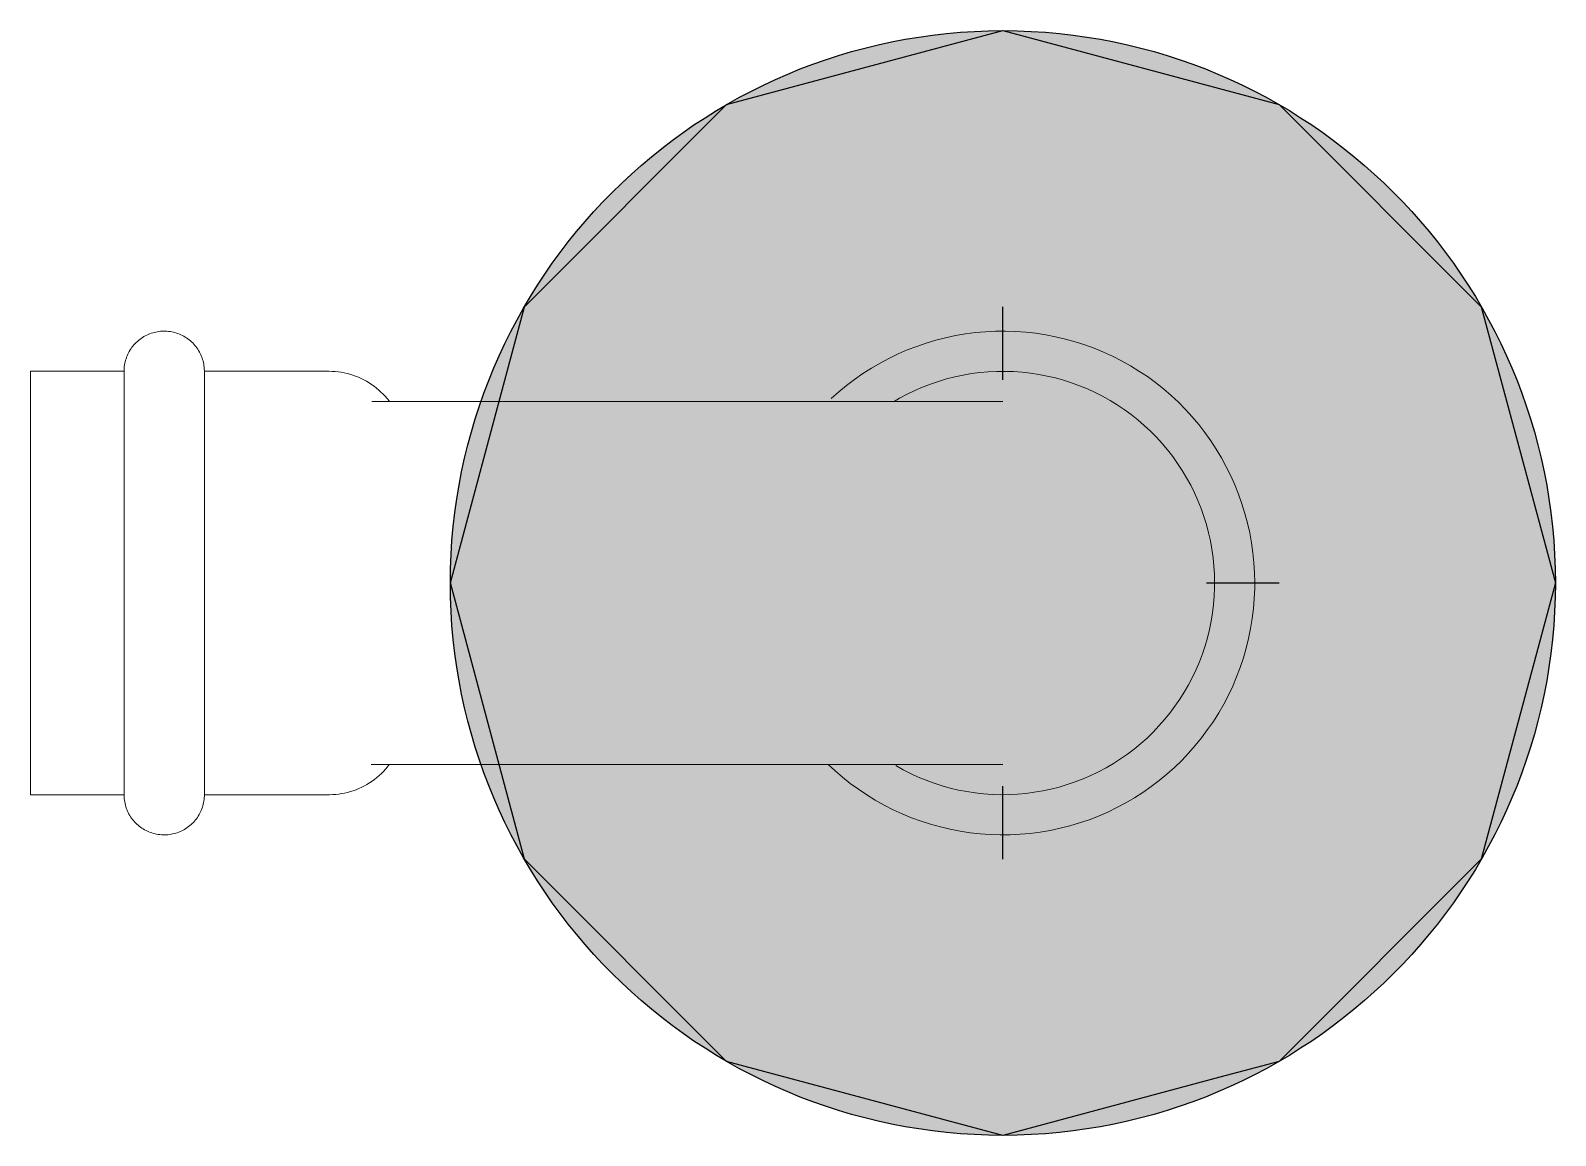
# Model space of a CAD drawing. Header units: inches. Extents: x -3327 to -1, y 8 to 1328.
# Drawn here: x -1739.9 to -1734.37, y 142.36 to 146.37 of the extents above; entities that cross this region are included whole.
import ezdxf

# ---------------------------------------------------------------- set-up
doc = ezdxf.new("R2010")
doc.units = ezdxf.units.IN
doc.header["$MEASUREMENT"] = 0
doc.layers.add('P-PIPE', color=3, linetype='Continuous', lineweight=9)
doc.layers.add('X - REF - FP', color=7, linetype='Continuous', true_color=0xb90000)

# ---------------------------------------------------------------- blocks, each defined once
blk = doc.blocks.new('Victaulic-VicPress316-Elbow 90-45deg Style P568_P571 - Standard-1244383-SECOND LEVEL')
at = {"layer": 'P-PIPE'}
for p, q in [((-2530.6095, 456.4015), (-2531.061, 456.4015)), ((-2530.6095, 456.4015), (-2530.6095, 455.635)), ((-2529.98, 456.4015), (-2530.3185, 456.4015)), ((-2530.3185, 456.4015), (-2530.3185, 455.635)), ((-2529.98, 455.635), (-2529.98, 456.4015)), ((-2531.213, 456.2925), (-2532.107, 456.2925)), ((-2530.6095, 455.635), (-2530.6095, 454.8685)), ((-2530.3185, 455.635), (-2530.3185, 454.8685)), ((-2529.98, 454.8685), (-2529.98, 455.635)), ((-2532.107, 454.9775), (-2531.2157, 454.9775)), ((-2531.061, 454.8685), (-2530.6095, 454.8685)), ((-2530.3185, 454.8685), (-2529.98, 454.8685))]:
    blk.add_line(p, q, dxfattribs=at)
at = {"layer": 'P-PIPE', "flags": 128}
for points in [[(-2532.8681, 456.2925), (-2532.8913, 456.3141), (-2532.9189, 456.3379), (-2532.9475, 456.3606), (-2532.9769, 456.3821), (-2533.0072, 456.4025), (-2533.0383, 456.4215), (-2533.0701, 456.4394), (-2533.1027, 456.4559), (-2533.1358, 456.4712), (-2533.1695, 456.485), (-2533.2038, 456.4976), (-2533.2385, 456.5087), (-2533.2737, 456.5185), (-2533.3092, 456.5268), (-2533.345, 456.5338), (-2533.3811, 456.5392), (-2533.4173, 456.5433), (-2533.4537, 456.5459), (-2533.4902, 456.547), (-2533.5266, 456.5466), (-2533.5631, 456.5448), (-2533.5994, 456.5416), (-2533.6356, 456.5369), (-2533.6715, 456.5308), (-2533.7072, 456.5232), (-2533.7426, 456.5142), (-2533.7775, 456.5038), (-2533.812, 456.492), (-2533.8461, 456.4788), (-2533.8795, 456.4643), (-2533.9124, 456.4485), (-2533.9446, 456.4313), (-2533.9761, 456.4129), (-2534.0068, 456.3933), (-2534.0367, 456.3724), (-2534.0658, 456.3503), (-2534.0939, 456.3271), (-2534.1211, 456.3028), (-2534.1473, 456.2775), (-2534.1725, 456.2511), (-2534.1966, 456.2237), (-2534.2196, 456.1953), (-2534.2414, 456.1661), (-2534.2621, 456.136), (-2534.2815, 456.1052), (-2534.2997, 456.0735), (-2534.3166, 456.0412), (-2534.3321, 456.0082), (-2534.3464, 455.9747), (-2534.3593, 455.9405), (-2534.3708, 455.9059), (-2534.381, 455.8709), (-2534.3897, 455.8355), (-2534.397, 455.7997), (-2534.4029, 455.7637), (-2534.4073, 455.7275), (-2534.4103, 455.6912), (-2534.4118, 455.6547), (-2534.412, 455.635)], [(-2530.6095, 456.4015), (-2530.6094, 456.4073), (-2530.609, 456.4132), (-2530.6085, 456.4189), (-2530.6076, 456.4247), (-2530.6066, 456.4304), (-2530.6053, 456.4361), (-2530.6038, 456.4417), (-2530.6021, 456.4473), (-2530.6002, 456.4528), (-2530.598, 456.4582), (-2530.5956, 456.4635), (-2530.5931, 456.4687), (-2530.5903, 456.4738), (-2530.5873, 456.4788), (-2530.5841, 456.4837), (-2530.5807, 456.4884), (-2530.5771, 456.493), (-2530.5734, 456.4975), (-2530.5695, 456.5018), (-2530.5654, 456.5059), (-2530.5611, 456.5099), (-2530.5567, 456.5137), (-2530.5521, 456.5173), (-2530.5474, 456.5207), (-2530.5426, 456.524), (-2530.5377, 456.527), (-2530.5326, 456.5299), (-2530.5274, 456.5325), (-2530.5221, 456.5349), (-2530.5167, 456.5371), (-2530.5113, 456.5391), (-2530.5057, 456.5409), (-2530.5001, 456.5425), (-2530.4944, 456.5438), (-2530.4887, 456.5449), (-2530.483, 456.5458), (-2530.4772, 456.5464), (-2530.4714, 456.5468), (-2530.4656, 456.547), (-2530.4598, 456.547), (-2530.4539, 456.5467), (-2530.4481, 456.5462), (-2530.4424, 456.5454), (-2530.4366, 456.5444), (-2530.4309, 456.5432), (-2530.4253, 456.5418), (-2530.4197, 456.5401), (-2530.4142, 456.5382), (-2530.4088, 456.5361), (-2530.4035, 456.5338), (-2530.3982, 456.5313), (-2530.3931, 456.5286), (-2530.388, 456.5256), (-2530.3831, 456.5225), (-2530.3784, 456.5192), (-2530.3737, 456.5156), (-2530.3692, 456.5119), (-2530.3649, 456.5081), (-2530.3607, 456.504), (-2530.3567, 456.4998), (-2530.3529, 456.4954), (-2530.3492, 456.4909), (-2530.3457, 456.4863), (-2530.3424, 456.4815), (-2530.3393, 456.4765), (-2530.3364, 456.4715), (-2530.3337, 456.4663), (-2530.3312, 456.4611), (-2530.329, 456.4557), (-2530.3269, 456.4503), (-2530.3251, 456.4447), (-2530.3235, 456.4392), (-2530.3221, 456.4335), (-2530.3209, 456.4278), (-2530.32, 456.4221), (-2530.3193, 456.4163), (-2530.3188, 456.4105), (-2530.3185, 456.4047), (-2530.3185, 456.4015)], [(-2533.112, 456.2961), (-2533.1387, 456.311), (-2533.166, 456.325), (-2533.1939, 456.3378), (-2533.2223, 456.3494), (-2533.251, 456.36), (-2533.2802, 456.3693), (-2533.3098, 456.3775), (-2533.3396, 456.3846), (-2533.3697, 456.3904), (-2533.4, 456.395), (-2533.4305, 456.3984), (-2533.4611, 456.4005), (-2533.4917, 456.4015), (-2533.5224, 456.4012), (-2533.553, 456.3997), (-2533.5835, 456.397), (-2533.6139, 456.393), (-2533.6442, 456.3879), (-2533.6742, 456.3815), (-2533.7039, 456.3739), (-2533.7332, 456.3652), (-2533.7623, 456.3553), (-2533.7908, 456.3442), (-2533.819, 456.332), (-2533.8466, 456.3187), (-2533.8737, 456.3043), (-2533.9001, 456.2888), (-2533.9259, 456.2723), (-2533.9511, 456.2547), (-2533.9755, 456.2362), (-2533.9992, 456.2167), (-2534.022, 456.1963), (-2534.0441, 456.175), (-2534.0652, 456.1528), (-2534.0855, 456.1298), (-2534.1048, 456.1059), (-2534.1231, 456.0814), (-2534.1405, 456.0561), (-2534.1568, 456.0302), (-2534.1721, 456.0036), (-2534.1863, 455.9764), (-2534.1994, 455.9487), (-2534.2114, 455.9205), (-2534.2222, 455.8918), (-2534.2319, 455.8627), (-2534.2404, 455.8333), (-2534.2478, 455.8035), (-2534.2539, 455.7735), (-2534.2588, 455.7432), (-2534.2625, 455.7128), (-2534.265, 455.6822), (-2534.2663, 455.6516), (-2534.2665, 455.635)], [(-2531.279, 456.2925), (-2531.2723, 456.3011), (-2531.2652, 456.3094), (-2531.2579, 456.3175), (-2531.2502, 456.3252), (-2531.2422, 456.3326), (-2531.2339, 456.3397), (-2531.2253, 456.3464), (-2531.2165, 456.3528), (-2531.2074, 456.3588), (-2531.1981, 456.3645), (-2531.1886, 456.3698), (-2531.1789, 456.3747), (-2531.1689, 456.3792), (-2531.1589, 456.3834), (-2531.1486, 456.3871), (-2531.1382, 456.3904), (-2531.1277, 456.3932), (-2531.1171, 456.3957), (-2531.1064, 456.3977), (-2531.0956, 456.3993), (-2531.0848, 456.4005), (-2531.0739, 456.4012), (-2531.063, 456.4015), (-2531.061, 456.4015)], [(-2530.6095, 456.36), (-2530.6095, 456.3693), (-2530.6095, 456.3775), (-2530.6095, 456.3846), (-2530.6095, 456.3904), (-2530.6095, 456.395), (-2530.6095, 456.3984), (-2530.6095, 456.4005), (-2530.6095, 456.4015), (-2530.6095, 456.4015)], [(-2530.6095, 456.4015), (-2530.6095, 456.4009), (-2530.6095, 456.3991), (-2530.6095, 456.396), (-2530.6095, 456.3917), (-2530.6095, 456.3863), (-2530.6095, 456.3796), (-2530.6095, 456.3717), (-2530.6095, 456.3626), (-2530.6095, 456.3524), (-2530.6095, 456.341), (-2530.6095, 456.3285), (-2530.6095, 456.3149), (-2530.6095, 456.3002), (-2530.6095, 456.2845), (-2530.6095, 456.2676), (-2530.6095, 456.2498), (-2530.6095, 456.231), (-2530.6095, 456.2113), (-2530.6095, 456.1906), (-2530.6095, 456.1691), (-2530.6095, 456.1466), (-2530.6095, 456.1234), (-2530.6095, 456.0994), (-2530.6095, 456.0746), (-2530.6095, 456.0492), (-2530.6095, 456.023), (-2530.6095, 455.9963), (-2530.6095, 455.969), (-2530.6095, 455.9411), (-2530.6095, 455.9128), (-2530.6095, 455.884), (-2530.6095, 455.8548), (-2530.6095, 455.8253), (-2530.6095, 455.7954), (-2530.6095, 455.7653), (-2530.6095, 455.735), (-2530.6095, 455.7045), (-2530.6095, 455.6739), (-2530.6095, 455.6433), (-2530.6095, 455.635)], [(-2530.3185, 455.635), (-2530.3185, 455.6657), (-2530.3185, 455.6963), (-2530.3185, 455.7268), (-2530.3185, 455.7571), (-2530.3185, 455.7873), (-2530.3185, 455.8172), (-2530.3185, 455.8469), (-2530.3185, 455.8761), (-2530.3185, 455.905), (-2530.3185, 455.9335), (-2530.3185, 455.9615), (-2530.3185, 455.989), (-2530.3185, 456.0159), (-2530.3185, 456.0422), (-2530.3185, 456.0678), (-2530.3185, 456.0928), (-2530.3185, 456.117), (-2530.3185, 456.1404), (-2530.3185, 456.1631), (-2530.3185, 456.1849), (-2530.3185, 456.2058), (-2530.3185, 456.2258), (-2530.3185, 456.2449), (-2530.3185, 456.2629), (-2530.3185, 456.28), (-2530.3185, 456.2961), (-2530.3185, 456.311), (-2530.3185, 456.325), (-2530.3185, 456.3378), (-2530.3185, 456.3494), (-2530.3185, 456.36), (-2530.3185, 456.3693), (-2530.3185, 456.3775), (-2530.3185, 456.3846), (-2530.3185, 456.3904), (-2530.3185, 456.395), (-2530.3185, 456.3984), (-2530.3185, 456.4005), (-2530.3185, 456.4015), (-2530.3185, 456.4015)], [(-2530.3185, 456.4015), (-2530.3185, 456.4009), (-2530.3185, 456.3991), (-2530.3185, 456.396), (-2530.3185, 456.3917), (-2530.3185, 456.3863), (-2530.3185, 456.3796), (-2530.3185, 456.3717), (-2530.3185, 456.3626)], [(-2532.107, 456.2925), (-2532.1627, 456.2925), (-2532.2183, 456.2925), (-2532.2738, 456.2925), (-2532.3289, 456.2925), (-2532.3837, 456.2925), (-2532.4381, 456.2925), (-2532.492, 456.2925), (-2532.5452, 456.2925), (-2532.5977, 456.2925), (-2532.6495, 456.2925), (-2532.7003, 456.2925), (-2532.7503, 456.2925), (-2532.7992, 456.2925), (-2532.8469, 456.2925), (-2532.8935, 456.2925), (-2532.9389, 456.2925), (-2532.9829, 456.2925), (-2533.0255, 456.2925), (-2533.0667, 456.2925), (-2533.1063, 456.2925), (-2533.1443, 456.2925), (-2533.1806, 456.2925), (-2533.2153, 456.2925), (-2533.2481, 456.2925), (-2533.2792, 456.2925), (-2533.3083, 456.2925), (-2533.3356, 456.2925), (-2533.3608, 456.2925), (-2533.3841, 456.2925), (-2533.4053, 456.2925), (-2533.4245, 456.2925), (-2533.4415, 456.2925), (-2533.4564, 456.2925), (-2533.4692, 456.2925), (-2533.4797, 456.2925), (-2533.4881, 456.2925), (-2533.4943, 456.2925), (-2533.4982, 456.2925), (-2533.4999, 456.2925), (-2533.5, 456.2925)], [(-2534.412, 455.635), (-2534.4113, 455.5986), (-2534.4091, 455.5621), (-2534.4054, 455.5259), (-2534.4004, 455.4897), (-2534.3938, 455.4538), (-2534.3859, 455.4182), (-2534.3765, 455.383), (-2534.3657, 455.3481), (-2534.3535, 455.3138), (-2534.34, 455.2799), (-2534.3251, 455.2466), (-2534.3089, 455.2139), (-2534.2915, 455.1819), (-2534.2727, 455.1506), (-2534.2527, 455.1201), (-2534.2315, 455.0904), (-2534.2091, 455.0616), (-2534.1856, 455.0337), (-2534.1611, 455.0067), (-2534.1354, 454.9808), (-2534.1087, 454.9559), (-2534.0811, 454.9321), (-2534.0525, 454.9094), (-2534.0231, 454.8879), (-2533.9928, 454.8676), (-2533.9617, 454.8485), (-2533.9299, 454.8307), (-2533.8973, 454.8141), (-2533.8642, 454.7989), (-2533.8305, 454.785), (-2533.7962, 454.7725), (-2533.7615, 454.7613), (-2533.7263, 454.7516), (-2533.6908, 454.7432), (-2533.655, 454.7363), (-2533.6189, 454.7308), (-2533.5827, 454.7268), (-2533.5463, 454.7242), (-2533.5098, 454.7231), (-2533.4734, 454.7234), (-2533.4369, 454.7252), (-2533.4006, 454.7285), (-2533.3644, 454.7332), (-2533.3285, 454.7393), (-2533.2928, 454.7469), (-2533.2574, 454.7559), (-2533.2225, 454.7663), (-2533.188, 454.7781), (-2533.1539, 454.7912), (-2533.1205, 454.8057), (-2533.0876, 454.8216), (-2533.0554, 454.8387), (-2533.0239, 454.8571), (-2532.9932, 454.8768), (-2532.9633, 454.8977), (-2532.9342, 454.9197), (-2532.9061, 454.9429), (-2532.8789, 454.9672)], [(-2534.2665, 455.635), (-2534.2659, 455.6044), (-2534.264, 455.5738), (-2534.261, 455.5433), (-2534.2567, 455.5129), (-2534.2512, 455.4827), (-2534.2445, 455.4528), (-2534.2366, 455.4232), (-2534.2276, 455.3939), (-2534.2174, 455.365), (-2534.206, 455.3365), (-2534.1935, 455.3085), (-2534.1799, 455.2811), (-2534.1652, 455.2542), (-2534.1494, 455.2279), (-2534.1326, 455.2022), (-2534.1148, 455.1773), (-2534.096, 455.1531), (-2534.0763, 455.1296), (-2534.0556, 455.107), (-2534.034, 455.0852), (-2534.0116, 455.0643), (-2533.9884, 455.0443), (-2533.9644, 455.0252), (-2533.9396, 455.0071), (-2533.9141, 454.99), (-2533.888, 454.974), (-2533.8613, 454.959), (-2533.834, 454.9451), (-2533.8061, 454.9323), (-2533.7777, 454.9206), (-2533.749, 454.9101), (-2533.7198, 454.9007), (-2533.6902, 454.8925), (-2533.6604, 454.8855), (-2533.6303, 454.8797), (-2533.6, 454.8751), (-2533.5695, 454.8717), (-2533.5389, 454.8695), (-2533.5083, 454.8686), (-2533.4776, 454.8689), (-2533.447, 454.8704), (-2533.4165, 454.8731), (-2533.3861, 454.877), (-2533.3558, 454.8822), (-2533.3258, 454.8886), (-2533.2961, 454.8961), (-2533.2668, 454.9049), (-2533.2377, 454.9148), (-2533.2092, 454.9259), (-2533.181, 454.9381), (-2533.1534, 454.9514), (-2533.1263, 454.9658), (-2533.1062, 454.9775)], [(-2530.6095, 455.635), (-2530.6095, 455.6044), (-2530.6095, 455.5738), (-2530.6095, 455.5433), (-2530.6095, 455.5129), (-2530.6095, 455.4827), (-2530.6095, 455.4528), (-2530.6095, 455.4232), (-2530.6095, 455.3939), (-2530.6095, 455.365), (-2530.6095, 455.3365), (-2530.6095, 455.3085), (-2530.6095, 455.2811), (-2530.6095, 455.2542), (-2530.6095, 455.2279), (-2530.6095, 455.2022), (-2530.6095, 455.1773), (-2530.6095, 455.1531), (-2530.6095, 455.1296), (-2530.6095, 455.107), (-2530.6095, 455.0852), (-2530.6095, 455.0643), (-2530.6095, 455.0443), (-2530.6095, 455.0252), (-2530.6095, 455.0071), (-2530.6095, 454.99), (-2530.6095, 454.974), (-2530.6095, 454.959), (-2530.6095, 454.9451), (-2530.6095, 454.9323), (-2530.6095, 454.9206), (-2530.6095, 454.9101), (-2530.6095, 454.9007), (-2530.6095, 454.8925), (-2530.6095, 454.8855), (-2530.6095, 454.8797), (-2530.6095, 454.8751), (-2530.6095, 454.8717), (-2530.6095, 454.8695), (-2530.6095, 454.8686), (-2530.6095, 454.8685)], [(-2530.3185, 454.8685), (-2530.3185, 454.8691), (-2530.3185, 454.871), (-2530.3185, 454.874), (-2530.3185, 454.8783), (-2530.3185, 454.8838), (-2530.3185, 454.8905), (-2530.3185, 454.8984), (-2530.3185, 454.9074), (-2530.3185, 454.9177), (-2530.3185, 454.929), (-2530.3185, 454.9415), (-2530.3185, 454.9551), (-2530.3185, 454.9698), (-2530.3185, 454.9856), (-2530.3185, 455.0024), (-2530.3185, 455.0202), (-2530.3185, 455.039), (-2530.3185, 455.0588), (-2530.3185, 455.0794), (-2530.3185, 455.101), (-2530.3185, 455.1234), (-2530.3185, 455.1467), (-2530.3185, 455.1707), (-2530.3185, 455.1954), (-2530.3185, 455.2209), (-2530.3185, 455.247), (-2530.3185, 455.2738), (-2530.3185, 455.3011), (-2530.3185, 455.3289), (-2530.3185, 455.3573), (-2530.3185, 455.3861), (-2530.3185, 455.4153), (-2530.3185, 455.4448), (-2530.3185, 455.4746), (-2530.3185, 455.5047), (-2530.3185, 455.5351), (-2530.3185, 455.5655), (-2530.3185, 455.5961), (-2530.3185, 455.6268), (-2530.3185, 455.635)], [(-2533.5, 454.9775), (-2533.4989, 454.9775), (-2533.4955, 454.9775), (-2533.49, 454.9775), (-2533.4822, 454.9775), (-2533.4722, 454.9775), (-2533.4601, 454.9775), (-2533.4458, 454.9775), (-2533.4293, 454.9775), (-2533.4107, 454.9775), (-2533.39, 454.9775), (-2533.3673, 454.9775), (-2533.3426, 454.9775), (-2533.3159, 454.9775), (-2533.2872, 454.9775), (-2533.2567, 454.9775), (-2533.2243, 454.9775), (-2533.1902, 454.9775), (-2533.1543, 454.9775), (-2533.1167, 454.9775), (-2533.0775, 454.9775), (-2533.0368, 454.9775), (-2532.9946, 454.9775), (-2532.9509, 454.9775), (-2532.9059, 454.9775), (-2532.8596, 454.9775), (-2532.8122, 454.9775), (-2532.7636, 454.9775), (-2532.7139, 454.9775), (-2532.6633, 454.9775), (-2532.6118, 454.9775), (-2532.5594, 454.9775), (-2532.5064, 454.9775), (-2532.4527, 454.9775), (-2532.3985, 454.9775), (-2532.3438, 454.9775), (-2532.2887, 454.9775), (-2532.2333, 454.9775), (-2532.1777, 454.9775), (-2532.122, 454.9775), (-2532.107, 454.9775)], [(-2531.061, 454.8685), (-2531.0719, 454.8687), (-2531.0828, 454.8694), (-2531.0936, 454.8705), (-2531.1044, 454.872), (-2531.1151, 454.874), (-2531.1258, 454.8763), (-2531.1363, 454.8791), (-2531.1467, 454.8824), (-2531.157, 454.886), (-2531.1671, 454.89), (-2531.1771, 454.8945), (-2531.1868, 454.8993), (-2531.1964, 454.9045), (-2531.2057, 454.9102), (-2531.2149, 454.9161), (-2531.2237, 454.9225), (-2531.2323, 454.9291), (-2531.2407, 454.9362), (-2531.2487, 454.9435), (-2531.2565, 454.9512), (-2531.2639, 454.9591), (-2531.271, 454.9674), (-2531.2778, 454.9759), (-2531.279, 454.9775)], [(-2530.6095, 454.8685), (-2530.6095, 454.8691), (-2530.6095, 454.871), (-2530.6095, 454.874), (-2530.6095, 454.8783), (-2530.6095, 454.8838), (-2530.6095, 454.8905), (-2530.6095, 454.8984), (-2530.6095, 454.9074)], [(-2530.3185, 454.9101), (-2530.3185, 454.9007), (-2530.3185, 454.8925), (-2530.3185, 454.8855), (-2530.3185, 454.8797), (-2530.3185, 454.8751), (-2530.3185, 454.8717), (-2530.3185, 454.8695), (-2530.3185, 454.8686), (-2530.3185, 454.8685)], [(-2530.3185, 454.8685), (-2530.3186, 454.8627), (-2530.319, 454.8569), (-2530.3195, 454.8511), (-2530.3204, 454.8453), (-2530.3214, 454.8396), (-2530.3227, 454.8339), (-2530.3242, 454.8283), (-2530.3259, 454.8228), (-2530.3278, 454.8173), (-2530.33, 454.8119), (-2530.3324, 454.8066), (-2530.3349, 454.8013), (-2530.3377, 454.7962), (-2530.3407, 454.7912), (-2530.3439, 454.7864), (-2530.3473, 454.7816), (-2530.3509, 454.777), (-2530.3546, 454.7726), (-2530.3585, 454.7683), (-2530.3626, 454.7642), (-2530.3669, 454.7602), (-2530.3713, 454.7564), (-2530.3759, 454.7528), (-2530.3806, 454.7493), (-2530.3854, 454.7461), (-2530.3903, 454.743), (-2530.3954, 454.7402), (-2530.4006, 454.7376), (-2530.4059, 454.7351), (-2530.4113, 454.7329), (-2530.4167, 454.7309), (-2530.4223, 454.7291), (-2530.4279, 454.7276), (-2530.4336, 454.7262), (-2530.4393, 454.7251), (-2530.445, 454.7243), (-2530.4508, 454.7236), (-2530.4566, 454.7232), (-2530.4624, 454.723), (-2530.4682, 454.7231), (-2530.4741, 454.7234), (-2530.4799, 454.7239), (-2530.4856, 454.7246), (-2530.4914, 454.7256), (-2530.4971, 454.7268), (-2530.5027, 454.7283), (-2530.5083, 454.7299), (-2530.5138, 454.7318), (-2530.5192, 454.7339), (-2530.5245, 454.7362), (-2530.5298, 454.7388), (-2530.5349, 454.7415), (-2530.54, 454.7444), (-2530.5449, 454.7476), (-2530.5496, 454.7509), (-2530.5543, 454.7544), (-2530.5588, 454.7581), (-2530.5631, 454.762), (-2530.5673, 454.766), (-2530.5713, 454.7702), (-2530.5751, 454.7746), (-2530.5788, 454.7791), (-2530.5823, 454.7838), (-2530.5856, 454.7886), (-2530.5887, 454.7935), (-2530.5916, 454.7986), (-2530.5943, 454.8037), (-2530.5968, 454.809), (-2530.599, 454.8143), (-2530.6011, 454.8198), (-2530.6029, 454.8253), (-2530.6045, 454.8309), (-2530.6059, 454.8366), (-2530.6071, 454.8423), (-2530.608, 454.848), (-2530.6087, 454.8538), (-2530.6092, 454.8596), (-2530.6095, 454.8654), (-2530.6095, 454.8685)]]:
    blk.add_lwpolyline(points, dxfattribs=at)

msp = doc.modelspace()

# ---------------------------------------------------------------- hatches: boundary and pattern name
at = {"layer": 'X - REF - FP'}
h = msp.add_hatch(color=256, dxfattribs=at)
edge = h.paths.add_edge_path(flags=0)
edge.add_arc((-1736.375, 144.365), 2, 0, 360)
msp.add_hatch(color=256, dxfattribs=at).paths.add_polyline_path([(-1736.375, 142.365), (-1737.375, 142.6329), (-1738.1071, 143.365), (-1738.375, 144.365), (-1738.1071, 145.365), (-1737.375, 146.097), (-1736.375, 146.365), (-1735.375, 146.097), (-1734.6429, 145.365), (-1734.375, 144.365), (-1734.6429, 143.365), (-1735.375, 142.6329), (-1735.5896, 142.5754)], flags=0)

# ---------------------------------------------------------------- linework, layer by layer
for p, q in [((-1737.375, 146.097), (-1736.375, 146.365)), ((-1736.375, 146.365), (-1735.375, 146.097)), ((-1738.1071, 145.365), (-1737.375, 146.097)), ((-1735.375, 146.097), (-1734.6429, 145.365)), ((-1738.375, 144.365), (-1738.1071, 145.365)), ((-1736.375, 145.1008), (-1736.375, 145.365)), ((-1734.6429, 145.365), (-1734.375, 144.365)), ((-1738.1071, 143.365), (-1738.375, 144.365)), ((-1735.6373, 144.365), (-1735.375, 144.365)), ((-1734.375, 144.365), (-1734.6429, 143.365)), ((-1736.375, 143.365), (-1736.375, 143.6291)), ((-1737.375, 142.6329), (-1738.1071, 143.365)), ((-1734.6429, 143.365), (-1735.375, 142.6329)), ((-1736.375, 142.365), (-1737.375, 142.6329)), ((-1735.375, 142.6329), (-1735.5896, 142.5754)), ((-1735.5896, 142.5754), (-1736.375, 142.365))]:
    msp.add_line(p, q, dxfattribs=at)
msp.add_circle((-1736.375, 144.365), 2, dxfattribs=at)

# ---------------------------------------------------------------- block references
at = {"layer": 'X - REF - FP', "rotation": 180}
msp.add_blockref('Victaulic-VicPress316-Elbow 90-45deg Style P568_P571 - Standard-1244383-SECOND LEVEL', (-4269.875, 600), dxfattribs=at)

doc.saveas('drawing.dxf')
